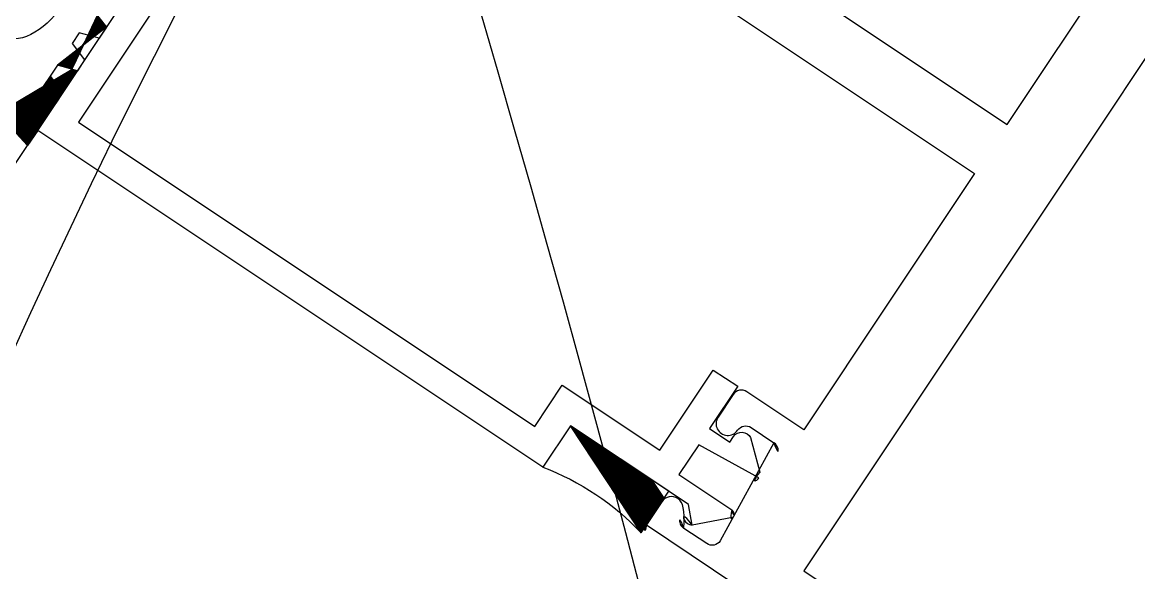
# Model space of a CAD drawing. Header units: inches. Extents: x 0 to 1813292486, y 0 to 3473589894.
# Drawn here: x 600532121.8 to 600532178.9, y 3473290971.6 to 3473290999.7 of the extents above; entities that cross this region are included whole.
import ezdxf

# ---------------------------------------------------------------- set-up
doc = ezdxf.new("R2010")
doc.units = ezdxf.units.IN
doc.header["$LTSCALE"] = 1000
doc.header["$MEASUREMENT"] = 0
for name, color, linetype in [('A-Anno-Note', 241, 'Continuous'), ('AX-MALL-P02-200$0$A-Anno-Note', 241, 'Continuous'), ('AX-MALL-WALL-P02$0$A-Anno-Note', 241, 'Continuous'), ('AX-MALL-WALL-P02-QT$0$A-Anno-Note', 241, 'Continuous'), ('AX-MALL-WALL-P02-QT$0$A-Detl-Thin', 131, 'Continuous'), ('AX-MALL-WALL-P02-QT$0$A-Flor', 41, 'Continuous'), ('AX-MALL-WALL-P02-QT$0$AP', 3, 'Continuous'), ('AX-MALL-WALL-P02-QT$0$AX-MALL-WALL-P02-QT$0$A-Curt', 151, 'Continuous'), ('AX-MALL-WALL-P02-QT$0$GASKET', 2, 'Continuous'), ('AX-MALL-WALL-P02-QT$0$SF', 1, 'Continuous')]:
    doc.layers.add(name, color=color, linetype=linetype)

# ---------------------------------------------------------------- blocks, each defined once
blk = doc.blocks.new('AX-MALL-WALL-P02-QT$0$fegehrthr')
at = {"layer": 'AX-MALL-WALL-P02-QT$0$A-Flor'}
blk.add_arc((209327.1235995293, 134611.3328700066), 1000.000000147496, 0, 90, dxfattribs=at)
at = {"layer": 'AX-MALL-WALL-P02-QT$0$AX-MALL-WALL-P02-QT$0$A-Curt'}
for centre, radius, start, end in [((210627.1236048956, 134711.3328140954), 399.9999991675434, 89.99999990110317, 179.9999965849054), ((210627.1236048957, 134711.3328140954), 333.3333325008865, 89.99999990110899, 179.9999965849037)]:
    blk.add_arc(centre, radius, start, end, dxfattribs=at)
blk = doc.blocks.new('AX-MALL-WALL-P02-QT$0$A$C3802349C')
at = {"layer": 'AX-MALL-WALL-P02-QT$0$GASKET'}
h = blk.add_hatch(dxfattribs=at)
h.set_pattern_fill('ANSI35', color=1, scale=0.3750125207812556, angle=-180, style=0)
h.set_pattern_definition([(225, (-14292809.63515486, -9063882.472551338), (0.8419271213058608, -0.8419271213058608), []), (225, (-14292810.47708235, -9063882.472551338), (0.8419271213058608, -0.8419271213058608), [1.488330941850608, -0.2976661883701216, 0, -0.2976661883701216])])
edge = h.paths.add_edge_path()
edge.add_line((-4.151144333183765, 8), (-1.924371063709259, 8))
edge.add_line((-1.924371063709259, 8), (0, 0))
edge.add_line((0, 0), (-1, 0))
edge.add_arc((-173.3719842011968, -63.27551823887059), 183.6188774223807, 20.15753080045417, 22.84073975264292)
at = {"layer": 'AX-MALL-WALL-P02-QT$0$GASKET', "elevation": -0.1213156449062388}
blk.add_lwpolyline([(-4.151144333183765, 8), (-1.924371063709259, 8), (0, 0), (-1, 0, 0.01170824263980096)], format="xyb", close=True, dxfattribs=at)
blk = doc.blocks.new('AX-MALL-WALL-P02-QT$0$A$C431B1AE9')
at = {"layer": 'AX-MALL-WALL-P02-QT$0$GASKET'}
h = blk.add_hatch(dxfattribs=at)
h.set_pattern_fill('ANSI37', color=1, scale=0.35, style=0)
h.set_pattern_definition([(45, (-14292809.63515486, -9063882.472551338), (-0.3928862052967754, 0.3928862052967754), []), (135, (-14292809.63515486, -9063882.472551338), (-0.3928862052967754, -0.3928862052967754), [])])
h.paths.add_polyline_path([(3.006717517971992, 0), (0, 0), (-1.924371063709259, 8), (-1, 8), (-0.3333333134651184, 7), (0.3333333134651184, 7), (0.6666666865348816, 8), (1.333333313465118, 8), (1.666666686534882, 7), (2.333333313465118, 7), (2.666666686534882, 8), (3.333333313465118, 8), (3.666666686534882, 7), (4.333333313465118, 7), (4.666666686534882, 8), (5.333333313465118, 8), (5.666666686534882, 7), (6.333333313465118, 7), (6.666666686534882, 8), (7.333333313465118, 8), (7.666666686534882, 7), (8.333333313465118, 7), (8.666666686534882, 8), (9.333333313465118, 8), (9.666666686534882, 7), (10.33333331346512, 7), (11, 8), (11.82815510034561, 8), (10, 0), (6.993282483890653, 0), (6.993282483890653, -1.195969490334392), (7.790595477446914, -1.195969490334392), (7.790595477446914, -1.886535448953509), (6.786871323361993, -2.890259601175785), (3.213128676638007, -2.890259601175785), (2.209404524415731, -1.886535448953509), (2.209404524415731, -1.195969490334392), (3.006717517971992, -1.195969490334392)])
edge = h.paths.add_edge_path(flags=16)
edge.add_ellipse((5, 3.75), major_axis=(-3.000000000596629, 1.102163919055573e-15), ratio=0.5833333332173223, start_angle=0, end_angle=360, ccw=False)
h.paths.add_polyline_path([(4.202687006443739, -0.1993282493203878), (4.202687006443739, -1.694290110841393), (5.797312993556261, -1.694290110841393), (5.797312993556261, -0.1993282493203878)], flags=16)
for points in [[(6.993282483890653, 0), (10, 0), (11.82815510034561, 8), (11, 8), (10.33333331346512, 7), (9.666666686534882, 7), (9.333333313465118, 8), (8.666666686534882, 8), (8.333333313465118, 7), (7.666666686534882, 7), (7.333333313465118, 8), (6.666666686534882, 8), (6.333333313465118, 7), (5.666666686534882, 7), (5.333333313465118, 8), (4.666666686534882, 8), (4.333333313465118, 7), (3.666666686534882, 7), (3.333333313465118, 8), (2.666666686534882, 8), (2.333333313465118, 7), (1.666666686534882, 7), (1.333333313465118, 8), (0.6666666865348816, 8), (0.3333333134651184, 7), (-0.3333333134651184, 7), (-1, 8), (-1.924371063709259, 8), (0, 0), (3.006717517971992, 0), (3.006717517971992, 0), (3.006717517971992, -1.195969490334392), (2.209404524415731, -1.195969490334392), (2.209404524415731, -1.886535448953509), (3.213128676638007, -2.890259601175785), (6.786871323361993, -2.890259601175785), (7.790595477446914, -1.886535448953509), (7.790595477446914, -1.195969490334392), (6.993282483890653, -1.195969490334392)], [(5.797312993556261, -0.1993282493203878), (5.797312993556261, -1.694290110841393), (4.202687006443739, -1.694290110841393), (4.202687006443739, -0.1993282493203878)]]:
    blk.add_lwpolyline(points, close=True, dxfattribs=at)
at = {"layer": 'AX-MALL-WALL-P02-QT$0$GASKET', "extrusion": (0, 0, -1)}
blk.add_ellipse((5, 3.75), major_axis=(-3.000000000596629, 1.102163919055573e-15), ratio=0.5833333332173223, dxfattribs=at)
blk = doc.blocks.new('AX-MALL-WALL-P02-QT$0$A$C6D1904FE')
at = {"color": 6, "ltscale": 10}
for name in ['AX-MALL-WALL-P02-QT$0$A$C3802349C', 'AX-MALL-WALL-P02-QT$0$A$C431B1AE9']:
    blk.add_blockref(name, (-5, 2.890259601175785), dxfattribs=at)
blk = doc.blocks.new('AX-MALL-WALL-P02-QT$0$A$C4A6E1F89')
at = {"layer": 'AX-MALL-WALL-P02-QT$0$GASKET'}
blk.add_blockref('AX-MALL-WALL-P02-QT$0$A$C6D1904FE', (-26.5, 19.10974039882421, 0.1213156449062388), dxfattribs=at)
blk = doc.blocks.new('AX-MALL-WALL-P02-QT$0$GHDH')
at = {"layer": 'AX-MALL-WALL-P02-QT$0$AP', "elevation": 9.567599494384292e-08}
blk.add_lwpolyline([(14885800.31740569, 9246500.413817676), (14885800.31740569, 9246465.24123297), (14885784.56740569, 9246465.24123297), (14885784.56740569, 9246468.74123297, 0.414213562373095), (14885784.06740569, 9246469.24123297), (14885782.66740569, 9246469.24123297, 0.9999999999999999), (14885782.66740569, 9246468.041232971, -0.4142135623730647), (14885783.16740569, 9246467.541232971), (14885783.16740569, 9246466.141232971, -0.4142135623730833), (14885782.66740569, 9246465.641232971), (14885777.46740569, 9246465.641232971, -0.4142135623731005), (14885776.96740569, 9246466.141232971), (14885776.96740569, 9246467.541232971, -0.4142135623731651), (14885777.46740569, 9246468.041232971, 0.9999999999999999), (14885777.46740569, 9246469.24123297), (14885776.06740569, 9246469.24123297, 0.4142135623730762), (14885775.56740569, 9246468.74123297), (14885775.56740569, 9246319.741234627, 0.4142135623730963)], format="xyb", dxfattribs=at)
for points in [[(14885803.31740569, 9246496.113817677), (14885803.31740569, 9246465.24123297), (14885812.81740569, 9246465.24123297), (14885812.81740569, 9246496.113817677)], [(14885837.56740569, 9246461.241223471), (14885778.56740569, 9246461.241223471), (14885778.56740569, 9246444.305918604), (14885779.56741519, 9246443.305909107), (14885779.56741519, 9246423.305909107), (14885778.56740569, 9246422.30589961), (14885778.56740569, 9246415.839951115), (14885779.56741519, 9246414.839941617), (14885779.56741519, 9246394.839941617), (14885778.56740569, 9246393.839932121), (14885778.56740569, 9246322.241234627), (14885837.56740569, 9246322.241234627), (14885837.56740569, 9246393.839932121), (14885836.56739619, 9246394.839941617), (14885836.56739619, 9246414.839941617), (14885837.56740569, 9246415.839951115), (14885837.56740569, 9246422.30589961), (14885836.56739619, 9246423.305909107), (14885836.56739619, 9246443.305909107), (14885837.56740569, 9246444.305918604)]]:
    blk.add_lwpolyline(points, close=True, dxfattribs=at)
blk = doc.blocks.new('AX-MALL-WALL-P02-QT$0$A$C19D66471')
at = {"layer": 'AX-MALL-WALL-P02-QT$0$SF'}
h = blk.add_hatch(dxfattribs=at)
h.set_pattern_fill('ANSI37', color=256, scale=0.2, angle=-1.272221872585407e-14, style=0)
h.set_pattern_definition([(44.99999999999999, (-14342781.08187981, -8933609.607812146), (-0.2245064030267288, 0.2245064030267289), []), (135, (-14342781.08187981, -8933609.607812146), (-0.2245064030267289, -0.2245064030267288), [])])
edge = h.paths.add_edge_path()
edge.add_line((2.550606483593583, 6.042608220130205), (-6.880611181259155e-05, 6.042608220130205))
edge.add_line((-6.880611181259155e-05, 6.042608220130205), (0, 0))
edge.add_line((0, 0), (2.550533805042505, 4.782527685165405e-05))
edge.add_arc((15.54287058673255, 3.021171754249492), 13.33896565866586, 166.9081918748334, 193.0904298437873, ccw=False)
at = {"layer": 'AX-MALL-WALL-P02-QT$0$GASKET'}
blk.add_lwpolyline([(2.550606483593583, 6.042608220130205), (-6.880611181259155e-05, 6.042608220130205), (0, 0), (2.550533805042505, 4.782527685165405e-05, -0.1147411668675295), (2.550606483593583, 6.042608220130205, -56428.50775822307)], format="xyb", dxfattribs=at)
blk = doc.blocks.new('AX-MALL-WALL-P02-QT$0$A$C5E620881')
at = {"layer": 'AX-MALL-WALL-P02-QT$0$AP', "ltscale": 0.2, "elevation": 0.09779922381993854}
blk.add_lwpolyline([(307.1115025915788, 179.7831999007685), (297.623561700806, 165.3632667958736), (321.0593312029378, 149.9431623183264), (322.4612657836988, 152.0739228874518), (327.4735769313411, 148.7759155239983), (330.1786837895052, 152.8872055318207), (331.4317686092108, 152.0627093650546), (330.0064274333417, 149.8964326307323), (331.0506598409847, 149.2093571648074), (331.2386271060095, 149.4950333554298, -0.5746701235101479), (332.1013579182909, 149.4481096677482), (332.5890472847968, 147.6845948007031, -0.3273508347368084), (332.5421096589416, 147.3926767557932, -0.4772026044331259), (332.1717735957354, 147.27464870923), (329.4567649830133, 149.0610457770599), (328.4518276341259, 147.5337192807419), (331.1668373867869, 145.747321456678, -0.4772026061241788), (331.2050028536469, 145.3605103734881, -0.3273508345383034), (330.9554918408976, 145.2018801756276), (329.1429444216192, 144.9518508054316, -0.5746701235539341), (328.7584319338785, 145.7255797199978), (328.946399198845, 146.0112559068948), (327.9021651875228, 146.6983324270768), (322.889858879149, 149.9963296186252), (321.4879187885672, 147.8655697386785), (295.5459231603891, 164.934572586797), (306.6829206440598, 181.8607817031516)], format="xyb", dxfattribs=at)
at = {"color": 2, "ltscale": 10, "extrusion": (0, 0, -1), "zscale": -1, "rotation": 123.3441158238799}
blk.add_blockref('AX-MALL-WALL-P02-QT$0$A$C4A6E1F89', (-288.3486287314445, 208.5747137907892, 0.02351642108630028), dxfattribs=at)
at = {"rotation": 56.65588417612008}
blk.add_blockref('AX-MALL-WALL-P02-QT$0$GHDH', (-457525.1196643375, -17517671.51651033, -9.561882094444307e-08), dxfattribs=at)
at = {"color": 6, "ltscale": 10, "rotation": 236.65588417612}
blk.add_blockref('AX-MALL-WALL-P02-QT$0$A$C19D66471', (322.8898210600019, 149.9962721392585), dxfattribs=at)
blk = doc.blocks.new('AX-MALL-WALL-P02-QT$0$mqst2')
at = {"ltscale": 2, "rotation": 359.6583775545934}
blk.add_blockref('AX-MALL-WALL-P02-QT$0$A$C5E620881', (318236.0229177475, 43556.93019533157), dxfattribs=at)
blk = doc.blocks.new('AX-MALL-WALL-P02-QT')
at = {"layer": 'AX-MALL-WALL-P02-QT$0$A-Anno-Note', "rotation": 339.5681613092181}
blk.add_blockref('AX-MALL-WALL-P02-QT$0$mqst2', (600052179.2710491, 3473232742.396311), dxfattribs=at)
at = {"layer": 'AX-MALL-WALL-P02-QT$0$A-Detl-Thin', "rotation": 339.5681613092246}
blk.add_blockref('AX-MALL-WALL-P02-QT$0$fegehrthr', (600121810.7232074, 3473109514.681517), dxfattribs=at)
blk = doc.blocks.new('AX-MALL-WALL-P02')
at = {"layer": 'AX-MALL-WALL-P02$0$A-Anno-Note'}
blk.add_blockref('AX-MALL-WALL-P02-QT', (0, 0), dxfattribs=at)
blk = doc.blocks.new('AX-MALL-P02-200')
at = {"layer": 'AX-MALL-P02-200$0$A-Anno-Note'}
blk.add_blockref('AX-MALL-WALL-P02', (0, 0), dxfattribs=at)

msp = doc.modelspace()

# ---------------------------------------------------------------- block references
at = {"layer": 'A-Anno-Note', "rotation": 20.43183869077545}
msp.add_blockref('AX-MALL-P02-200', (1250392458.527329, 9048125.682563305), dxfattribs=at)

doc.saveas('drawing.dxf')
